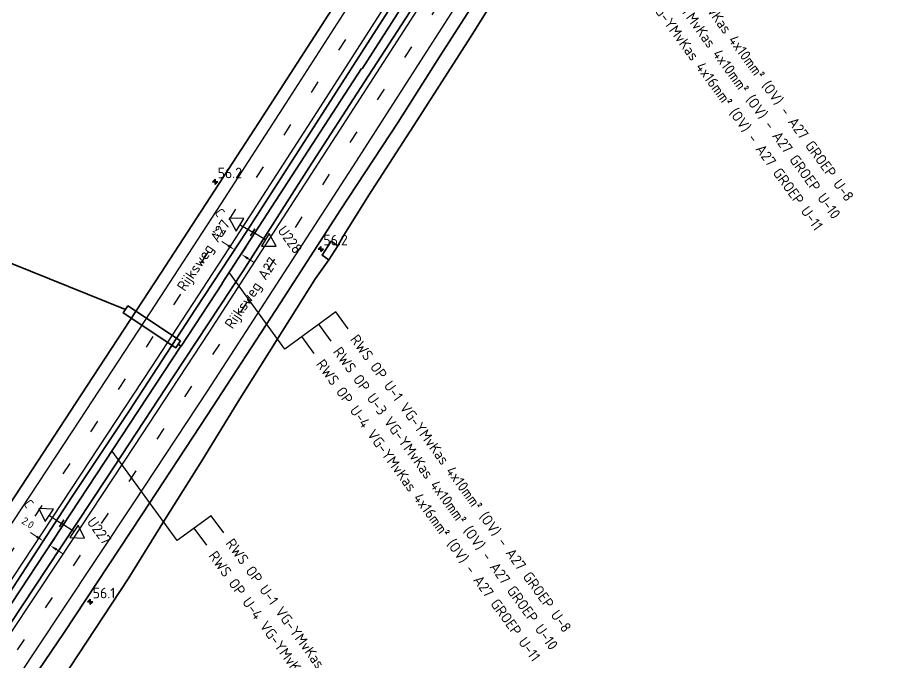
# Model space of a CAD drawing. Header units: metres. Extents: x 134219 to 139080, y 438661 to 444352.
# Drawn here: x 135232.7 to 135440.9, y 442771.7 to 442924.6 of the extents above; entities that cross this region are included whole.
import ezdxf
from ezdxf.enums import TextEntityAlignment as Align

# ---------------------------------------------------------------- set-up
doc = ezdxf.new("R2010")
doc.units = ezdxf.units.M
doc.linetypes.add('39strp', pattern=[12, 3, -9])
doc.layers.get('DEFPOINTS').update_dxf_attribs({"color": 193})
for name, color, linetype, lineweight in [('N-WE-KL-ET-T18', 1, 'Continuous', 18), ('N-WE-KL-ET-T25', 7, 'Continuous', 25), ('N-WE-KL-ET_LS_OV_ARMATUUR-S', 7, 'Continuous', 25), ('N-WE-KL-ET_LS_OV_ARMATUUR-T18', 1, 'Continuous', 25), ('N-WE-KL-ET_LS_OV_KABEL-G', 10, 'KL-LS-OV-N', 35), ('N-WE-KL-ET_LS_OV_KABEL-M', 7, 'Continuous', 18), ('N-WE-KL-ET_LS_OV_KABEL-T25', 7, 'Continuous', 25), ('N-WE-KL-ET_LS_OV_MANTELBUIS-G', 10, 'Continuous', 35), ('Utd-ondergr-bs', 8, 'Continuous', 35)]:
    doc.layers.add(name, color=color, linetype=linetype, lineweight=lineweight)
doc.layers.add('N-WE-KL-ET_LS_OV_ARMATUUR-T25', color=2, linetype='Continuous')
doc.layers.add('Utd-weg-bs', color=8, linetype='Continuous')
doc.styles.add('dtm a2ee v011$0$rtw_iso', font='NLCS-ISO.ttf')
doc.styles.add('ISO25', font='NLCS-ISO.ttf')
doc.styles.add('NLCS-ISO', font='NLCS-ISO.ttf')
doc.styles.add('NLCS_18', font='NLCS-ISO.ttf', dxfattribs={"height": 1.8})
doc.styles.add('NLCS_25', font='NLCS-ISO.ttf', dxfattribs={"height": 2.5})
doc.linetypes.add('KL-LS-OV-N', pattern='A,4,-1,[103,NLCS.SHX,S=0.75,R=0,X=0,Y=0],-1,4,-1.5,["0V",Standard,S=1,R=0,X=0,Y=-0.5],-3', length=14.5)
doc.dimstyles.new('NLCS_t18_pijl_Dimension_l3_h1', dxfattribs={"dimtxt": 1.8, "dimasz": 1.8, "dimexe": 2, "dimexo": 2, "dimgap": 0.7, "dimtad": 1, "dimdec": 1, "dimzin": 0, "dimdsep": 46, "dimtxsty": 'NLCS_18', "dimcen": 2.5, "dimdle": 2, "dimclrd": 256, "dimclre": 256, "dimclrt": 256, "dimadec": 1, "dimazin": 0, "dimtfac": 1, "dimtdec": 1, "dimtofl": 0, "dimtmove": 1, "dimatfit": 0, "dimfxl": 0, "dimtolj": 1, "dimtzin": 0, "dimlwd": 18, "dimlwe": 18, "dimarcsym": 0})

# ---------------------------------------------------------------- blocks, each defined once
blk = doc.blocks.new('SKL-ET_OV_ARMATUUR_HD_NATRIUM_1x250W-SO')
for points in [[(0, 1), (0, -1)], [(3.49, 0), (0, 0)], [(3.49, -1.76), (6.49, 0), (3.49, 1.76)], [(3.49, 1.76), (3.49, -1.76)]]:
    blk.add_lwpolyline(points)
at = {"layer": 'N-WE-KL-ET-T18', "linetype": 'ByBlock', "style": 'NLCS-ISO'}
blk.add_attdef('GROEPSNUMMER', text='', height=1.8, dxfattribs=at).set_placement((-2, -4), align=Align.RIGHT)
blk.add_attdef('FASE-AANSLUITING', (10, -4), '', height=1.8, dxfattribs=at)
at = {"layer": 'N-WE-KL-ET-T18', "linetype": 'ByBlock', "style": 'NLCS-ISO', "flags": 1}
for tag, p in [('TYPE_ARMATUUR', (7.76, -13.46)), ('TYPE_FABRIKAAT', (7.76, -17.24)), ('VERMOGEN_LAMP', (7.76, -21.02)), ('SPIEGELSTAND', (7.76, -24.81)), ('HOOGTE_LICHTMAST', (7.76, -28.59)), ('UITLEGGERHOEK', (7.76, -32.38)), ('TYPE_LICHTMAST', (7.76, -36.16)), ('BOTSVRIENDELIJK', (7.76, -39.95)), ('POSITIE_LICHTMAST', (7.76, -43.73)), ('KABELAANSLUITING', (7.76, -47.52)), ('VOEDINGSPUNT', (7.76, -51.3))]:
    blk.add_attdef(tag, p, '', height=1.8, dxfattribs=at)
at = {"layer": 'N-WE-KL-ET-T25', "linetype": 'ByBlock', "style": 'NLCS-ISO'}
blk.add_attdef('MASTNUMMER', text='', height=2.5, dxfattribs=at).set_placement((4, 4.31), align=Align.MIDDLE)
at = {"layer": 'N-WE-KL-ET-T25', "linetype": 'ByBlock', "style": 'NLCS-ISO', "flags": 1}
blk.add_attdef('TYPE_SYMBOOL', (7.76, -10.06), '', height=2.5, dxfattribs=at)
blk = doc.blocks.new('BMB1')
blk.add_lwpolyline([(17, 1), (0, 1), (0, -1), (17, -1)], close=True)
at = {"flags": 13}
blk.add_attdef('LENGTE', text='', height=2.5, dxfattribs=at).set_placement((0, 0), align=Align.MIDDLE_LEFT)
blk = doc.blocks.new('RVMXE')
at = {"style": 'ISO25'}
blk.add_attdef('E', text='', height=2.25, dxfattribs=at).set_placement((5.5, 2.625), align=Align.MIDDLE)
blk = doc.blocks.new('dtm a2ee v011$0$hecto-flat-80')
at = {"layer": 'Utd-ondergr-bs'}
for p, q in [((0, 0.625), (-0.625, 0)), ((-0.625, 0), (0.625, 0)), ((0, -0.625), (0, 0.625)), ((0.625, 0), (0, -0.625))]:
    blk.add_line(p, q, dxfattribs=at)
blk = doc.blocks.new('dtm a2ee v011$0$hecto-flat-81')
at = {"layer": 'Utd-ondergr-bs'}
for p, q in [((0, 0.625), (-0.625, 0)), ((-0.625, 0), (0.625, 0)), ((0, -0.625), (0, 0.625)), ((0.625, 0), (0, -0.625))]:
    blk.add_line(p, q, dxfattribs=at)
blk = doc.blocks.new('dtm a2ee v011$0$hecto-flat-82')
at = {"layer": 'Utd-ondergr-bs'}
for p, q in [((0, 0.625), (-0.625, 0)), ((-0.625, 0), (0.625, 0)), ((0, -0.625), (0, 0.625)), ((0.625, 0), (0, -0.625))]:
    blk.add_line(p, q, dxfattribs=at)
blk = doc.blocks.new('*D544')
at = {"layer": 'DEFPOINTS', "color": 0, "transparency": 16777216}
for p in [(135238.83, 442800.48), (135240.47, 442799.4), (135240.47, 442799.4)]:
    blk.add_point(p, dxfattribs=at)
at = {"layer": 'N-WE-KL-ET_LS_OV_KABEL-M', "linetype": 'Continuous', "lineweight": 18, "transparency": 16777216}
for p, q in [((135237.32, 442801.46), (135235.81, 442802.45)), ((135241.98, 442798.42), (135243.49, 442797.44))]:
    blk.add_line(p, q, dxfattribs=at)
at = {"layer": 'N-WE-KL-ET_LS_OV_KABEL-M', "lineweight": 18, "transparency": 16777216}
for p, q in [((135238.83, 442800.48), (135239.92, 442802.15)), ((135240.47, 442799.4), (135241.57, 442801.08))]:
    blk.add_line(p, q, dxfattribs=at)
at = {"layer": 'N-WE-KL-ET_LS_OV_KABEL-M', "transparency": 16777216}
for points in [[(135237.48, 442801.71), (135237.15, 442801.21), (135238.83, 442800.48)], [(135242.14, 442798.67), (135241.82, 442798.17), (135240.47, 442799.4)]]:
    blk.add_solid(points, dxfattribs=at)
at = {"layer": 'N-WE-KL-ET_LS_OV_KABEL-M', "transparency": 16777216, "insert": (135235.19, 442804.76), "char_height": 1.8, "attachment_point": 5, "rotation": 326.8858, "style": 'NLCS_18'}
blk.add_mtext('\\A1;2.0', dxfattribs=at)
blk = doc.blocks.new('*D545')
at = {"layer": 'DEFPOINTS', "color": 0, "transparency": 16777216}
for p in [(135284.23, 442869.56), (135285.89, 442868.47), (135285.89, 442868.47)]:
    blk.add_point(p, dxfattribs=at)
at = {"layer": 'N-WE-KL-ET_LS_OV_KABEL-M', "linetype": 'Continuous', "lineweight": 18, "transparency": 16777216}
for p, q in [((135282.73, 442870.55), (135281.23, 442871.54)), ((135287.39, 442867.48), (135288.89, 442866.5))]:
    blk.add_line(p, q, dxfattribs=at)
at = {"layer": 'N-WE-KL-ET_LS_OV_KABEL-M', "lineweight": 18, "transparency": 16777216}
for p, q in [((135284.23, 442869.56), (135285.33, 442871.23)), ((135285.89, 442868.47), (135286.98, 442870.14))]:
    blk.add_line(p, q, dxfattribs=at)
at = {"layer": 'N-WE-KL-ET_LS_OV_KABEL-M', "transparency": 16777216}
for points in [[(135282.9, 442870.8), (135282.57, 442870.3), (135284.23, 442869.56)], [(135287.55, 442867.73), (135287.23, 442867.23), (135285.89, 442868.47)]]:
    blk.add_solid(points, dxfattribs=at)
at = {"layer": 'N-WE-KL-ET_LS_OV_KABEL-M', "transparency": 16777216, "insert": (135280.62, 442873.85), "char_height": 1.8, "attachment_point": 5, "rotation": 326.6733, "style": 'NLCS_18'}
blk.add_mtext('\\A1;2.0', dxfattribs=at)

msp = doc.modelspace()

# ---------------------------------------------------------------- linework, layer by layer
at = {"layer": 'N-WE-KL-ET_LS_OV_KABEL-G', "extrusion": (0.841979, -0.53951, 0), "elevation": -125023.74, "flags": 128}
msp.add_lwpolyline([(446029.8, 2.36), (445926.62, 2.2)], dxfattribs=at)
at = {"layer": 'N-WE-KL-ET_LS_OV_KABEL-G', "extrusion": (-0.839105, 0.54397, 0), "elevation": 127388.15, "flags": 128}
msp.add_lwpolyline([(-445196.26, 0), (-445256.94, 2.2)], dxfattribs=at)
at = {"layer": 'N-WE-KL-ET_LS_OV_KABEL-G', "flags": 128}
msp.add_lwpolyline([(135191.72, 442816.62), (135199.26, 442840.51), (135209.05, 442875.24), (135258.37, 442855.39)], dxfattribs=at)
at = {"layer": 'N-WE-KL-ET_LS_OV_KABEL-G', "extrusion": (0.83701, -0.547188, 0), "elevation": -129096.68, "flags": 128}
msp.add_lwpolyline([(444703.83, 0), (444685.96, 3.28)], dxfattribs=at)
at = {"layer": 'N-WE-KL-ET_LS_OV_KABEL-G', "extrusion": (0.83459, -0.550871, 0), "elevation": -131055.18, "flags": 128}
msp.add_lwpolyline([(444112.7, 3.28), (444024.87, 1.81)], dxfattribs=at)
at = {"layer": 'N-WE-KL-ET_LS_OV_KABEL-G', "extrusion": (0.551048, 0.834474, 0), "elevation": 444085, "flags": 128}
msp.add_lwpolyline([(131149.94, 0), (131149.03, 3.28)], dxfattribs=at)
at = {"layer": 'N-WE-KL-ET_LS_OV_KABEL-T25'}
for p, q in [((135296.18, 442846.01), (135283.03, 442864.06)), ((135308.3, 442854.84), (135296.18, 442846.01)), ((135311.25, 442850.8), (135308.3, 442854.84)), ((135307.2, 442847.86), (135304.26, 442851.9)), ((135303.16, 442844.91), (135300.22, 442848.95)), ((135270.65, 442800.56), (135255.22, 442821.75)), ((135278.73, 442806.44), (135270.65, 442800.56)), ((135281.68, 442802.4), (135278.73, 442806.44)), ((135277.64, 442799.46), (135274.69, 442803.5))]:
    msp.add_line(p, q, dxfattribs=at)
at = {"layer": 'Utd-ondergr-bs', "flags": 128}
for points in [[(135427.81, 443098.31), (135413.95, 443075.27), (135396.72, 443047.19), (135384.38, 443027.43), (135377.54, 443015.99), (135366.42, 442998.03), (135353.58, 442977.73), (135341.21, 442958.26), (135329.01, 442939.14), (135317.18, 442920.62), (135302.95, 442898.58), (135287.29, 442874.21), (135274.99, 442855.5), (135259.14, 442831.19), (135245.53, 442810.76), (135227.74, 442783.49), (135212.01, 442760.2), (135196.97, 442737.77), (135179.54, 442712.01)], [(135430.78, 443094.52), (135417.27, 443072.18), (135405.84, 443053.5), (135400.26, 443044.58), (135387.87, 443024.77), (135374.78, 443003.44), (135359.85, 442979.52), (135343.64, 442954), (135329.75, 442932), (135315.11, 442909.36), (135301.89, 442889), (135286.26, 442864.59), (135269.67, 442839.38), (135253.96, 442815.42), (135239.69, 442793.9), (135225.09, 442772.01), (135212.33, 442752.94), (135199.12, 442733.22), (135187.59, 442716.29)], [(135308.79, 442870.51), (135309.94, 442872.66), (135316.09, 442882.49), (135327.48, 442900.1), (135340.27, 442919.99), (135351.29, 442937.64), (135360.43, 442951.96), (135371.83, 442970.25), (135380.59, 442984.01), (135389.43, 442998.47), (135396.32, 443009.39), (135399.4, 443016.05)], [(135343.89, 442932.46), (135332.88, 442915.29), (135323.08, 442899.85), (135309.39, 442878.99), (135295.13, 442856.93), (135277.85, 442830.41), (135262.2, 442806.64), (135243.62, 442778.55), (135230.28, 442758.8), (135217.23, 442739.41), (135211.35, 442730.81), (135209.35, 442727.88)], [(135308.92, 442929.11), (135290.17, 442900), (135266.75, 442863.98), (135249.17, 442837.17), (135233.69, 442813.5), (135217.65, 442789.28), (135200.2, 442763.26), (135188.92, 442746.57), (135184.14, 442739.5), (135170.85, 442720.02), (135157.29, 442700.15)], [(135222.06, 442735.14), (135224.59, 442739.44), (135232.28, 442750.66), (135245.28, 442770.7), (135258.97, 442791.47), (135267.61, 442805.38), (135276.45, 442819.51), (135285.14, 442833.57), (135295.97, 442850.78), (135303.43, 442862.7), (135306.62, 442867.15)]]:
    msp.add_lwpolyline(points, dxfattribs=at)
msp.add_lwpolyline([(135308.79, 442870.51), (135307.14, 442871.58), (135305.01, 442868.27), (135306.62, 442867.15)], close=True, dxfattribs=at)
at = {"layer": 'Utd-weg-bs', "flags": 128}
for points in [[(135422.47, 443105.83), (135407.44, 443081.16), (135391.73, 443055.5), (135376.42, 443030.75), (135359.63, 443003.73), (135343.24, 442977.48), (135327.35, 442952.56), (135310.62, 442926.44), (135296.43, 442904.35), (135280.97, 442880.41), (135264.29, 442854.83), (135247.42, 442829.09), (135231.78, 442805.34), (135218.78, 442785.72), (135203.47, 442762.86), (135189.52, 442742.18), (135177.12, 442723.85), (135163.09, 442703.24)], [(135427.21, 443099.66), (135410.45, 443072.18), (135394.73, 443046.44), (135379.98, 443022.59), (135361.77, 442993.3), (135341.9, 442961.79), (135323.59, 442933.08), (135303.14, 442901.24), (135282.77, 442869.78), (135264.5, 442841.79), (135245.48, 442812.85), (135227.03, 442784.99), (135207.29, 442755.42), (135188.25, 442727.29), (135176.98, 442710.64)], [(135431.95, 443093.81), (135416.05, 443067.63), (135400.72, 443042.82), (135386.19, 443019.48), (135367.61, 442989.79), (135348.79, 442959.84), (135329.88, 442930.12), (135311.63, 442901.76), (135296.61, 442878.49), (135278.08, 442849.88), (135260.36, 442822.88), (135242.67, 442796.16), (135224.94, 442769.56), (135206.1, 442741.46), (135189.76, 442717.45)], [(135436.75, 443087.6), (135423.72, 443066.38), (135408.29, 443041.1), (135393.58, 443017.63), (135377.35, 442991.61), (135361.36, 442966.1), (135345.49, 442941.03), (135329.09, 442915.49), (135313.12, 442890.6), (135295.09, 442862.7), (135277.74, 442836.03), (135260.42, 442809.75), (135242.99, 442783.59), (135227.62, 442760.54), (135211.46, 442736.54), (135203.54, 442724.79)]]:
    msp.add_lwpolyline(points, dxfattribs=at)
at = {"layer": 'Utd-weg-bs', "linetype": '39strp', "flags": 128}
for points in [[(135424.85, 443102.73), (135410.37, 443079.02), (135395.25, 443054.32), (135378.13, 443026.58), (135361.3, 442999.56), (135345.58, 442974.37), (135328.33, 442947.26), (135312.9, 442923.08), (135295.11, 442895.52), (135282.18, 442875.59), (135265.76, 442850.31), (135248.7, 442824.32), (135232.23, 442799.4), (135218.46, 442778.67), (135200.16, 442751.47), (135184.19, 442727.7), (135170.08, 442706.97)], [(135434.33, 443090.73), (135420.39, 443067.88), (135403.75, 443040.91), (135389.1, 443017.26), (135371.61, 442989.43), (135355.86, 442964.28), (135338.9, 442937.6), (135323.44, 442913.36), (135303.37, 442882.25), (135283.88, 442852.09), (135265.08, 442823.55), (135244.74, 442792.73), (135224.15, 442761.93), (135207.62, 442737.34), (135196.66, 442721.13)]]:
    msp.add_lwpolyline(points, dxfattribs=at)

# ---------------------------------------------------------------- block references
at = {"layer": 'N-WE-KL-ET_LS_OV_ARMATUUR-S'}
for p, rotation in [((135288.55, 442873.69, 40.73), 149.1300396533869), ((135288.55, 442873.69, 40.73), 329.3092220637229), ((135243.2, 442804.63, 2.43), 146.9118702042469), ((135243.2, 442804.63, 2.43), 327.0910526139783)]:
    msp.add_blockref('SKL-ET_OV_ARMATUUR_HD_NATRIUM_1x250W-SO', p, dxfattribs=dict(at, rotation=rotation))
at = {"layer": 'N-WE-KL-ET_LS_OV_ARMATUUR-T18'}
ref = msp.add_blockref('RVMXE', (135288.55, 442873.69, 40.73), dxfattribs=dict(at, rotation=306.0659960422107))
ref.add_attrib('E', 'C', dxfattribs={"layer": '0', "height": 2.25, "rotation": 306.066, "style": 'ISO25'}).set_placement((135280.74, 442878.36, 40.73), align=Align.MIDDLE)
ref = msp.add_blockref('RVMXE', (135243.2, 442804.63, 2.43), dxfattribs=dict(at, rotation=306.0659960422107))
ref.add_attrib('E', 'C', dxfattribs={"layer": '0', "height": 2.25, "rotation": 306.066, "style": 'ISO25'}).set_placement((135235.39, 442809.3, 2.43), align=Align.MIDDLE)
at = {"layer": 'N-WE-KL-ET_LS_OV_MANTELBUIS-G', "xscale": 0.8824, "rotation": 326.5610741521266}
msp.add_blockref('BMB1', (135258.37, 442855.39), dxfattribs=at)
at = {"layer": 'Utd-ondergr-bs'}
for name, p in [('dtm a2ee v011$0$hecto-flat-82', (135279.62, 442885.67)), ('dtm a2ee v011$0$hecto-flat-81', (135304.73, 442869.73)), ('dtm a2ee v011$0$hecto-flat-80', (135249.98, 442786))]:
    msp.add_blockref(name, p, dxfattribs=at)

# ---------------------------------------------------------------- texts
at = {"layer": 'N-WE-KL-ET_LS_OV_ARMATUUR-T25', "style": 'ISO25'}
for s, p in [('U228', (135294.31, 442874.09, 40.73)), ('U227', (135249.04, 442804.96, 2.43))]:
    msp.add_text(s, height=2.5, rotation=306.066, dxfattribs=at).set_placement(p)
at = {"layer": 'N-WE-KL-ET_LS_OV_KABEL-T25', "style": 'NLCS_25'}
for s, p in [('RWS VP G-3 VG-YMvKas 4x16mm² (OV)', (135422.51, 442972.2)), ('RWS OP U-1 VG-YMvKas 4x10mm² (OV) - A27 GROEP U-8', (135379.59, 442951.27)), ('RWS OP U-3 VG-YMvKas 4x10mm² (OV) - A27 GROEP U-10', (135375.55, 442948.32)), ('RWS OP U-4 VG-YMvKas 4x16mm² (OV) - A27 GROEP U-11', (135371.5, 442945.38)), ('RWS OP U-1 VG-YMvKas 4x10mm² (OV) - A27 GROEP U-8', (135312.55, 442849.01)), ('RWS OP U-3 VG-YMvKas 4x10mm² (OV) - A27 GROEP U-10', (135308.5, 442846.07)), ('RWS OP U-4 VG-YMvKas 4x16mm² (OV) - A27 GROEP U-11', (135304.46, 442843.13)), ('RWS OP U-1 VG-YMvKas 4x10mm² (OV) - A27 GROEP U-8', (135282.98, 442800.62)), ('RWS OP U-4 VG-YMvKas 4x16mm² (OV) - A27 GROEP U-11', (135278.94, 442797.67))]:
    msp.add_text(s, height=2.5, rotation=306.066, dxfattribs=at).set_placement(p, align=Align.MIDDLE_LEFT)
at = {"layer": 'Utd-ondergr-bs', "color": 7, "style": 'dtm a2ee v011$0$rtw_iso'}
for s, p in [('56.2', (135280.22, 442886.53)), ('56.2', (135305.32, 442870.6)), ('56.1', (135250.57, 442786.87))]:
    msp.add_text(s, height=2.5, dxfattribs=at).set_placement(p)
at = {"layer": 'Utd-ondergr-bs', "style": 'dtm a2ee v011$0$rtw_iso'}
for p in [(135272.46, 442859.5), (135283.79, 442850.58)]:
    msp.add_text('Rijksweg A27', height=2.5, rotation=55.9605, dxfattribs=at).set_placement(p)

# ---------------------------------------------------------------- dimensions: what is measured, and where the dimension line sits
at = {"layer": 'N-WE-KL-ET_LS_OV_KABEL-M'}
for base, p1, p2, angle, picture, middle in [((135285.89, 442868.47), (135284.23, 442869.56), (135285.89, 442868.47), 326.6733, '*D545', (135279.74, 442872.52)), ((135240.47, 442799.4), (135238.83, 442800.48), (135240.47, 442799.4), 326.8858, '*D544', (135234.32, 442803.42))]:
    dim = msp.add_linear_dim(base=base, p1=p1, p2=p2, angle=angle, dimstyle='NLCS_t18_pijl_Dimension_l3_h1', dxfattribs=at)
    dim.commit()
    dim.dimension.update_dxf_attribs({"geometry": picture, "text_midpoint": middle, "dimtype": 161})

doc.saveas('drawing.dxf')
